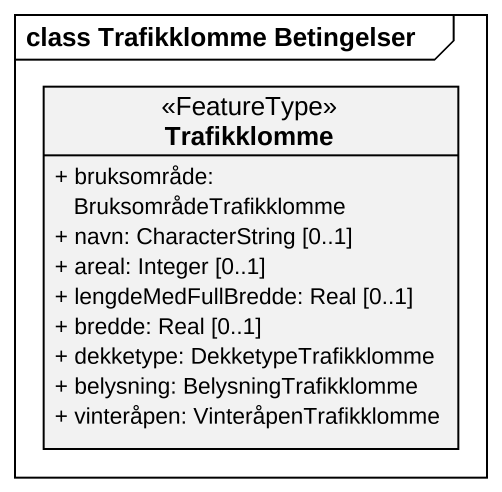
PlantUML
@startuml
mainframe class Trafikklomme Betingelser
hide circle
hide empty members
skinparam classAttributeIconSize 0
class Trafikklomme <<FeatureType>> {
  + bruksområde: BruksområdeTrafikklomme
  + navn: CharacterString [0..1]
  + areal: Integer [0..1]
  + lengdeMedFullBredde: Real [0..1]
  + bredde: Real [0..1]
  + dekketype: DekketypeTrafikklomme
  + belysning: BelysningTrafikklomme
  + vinteråpen: VinteråpenTrafikklomme
}
@enduml
